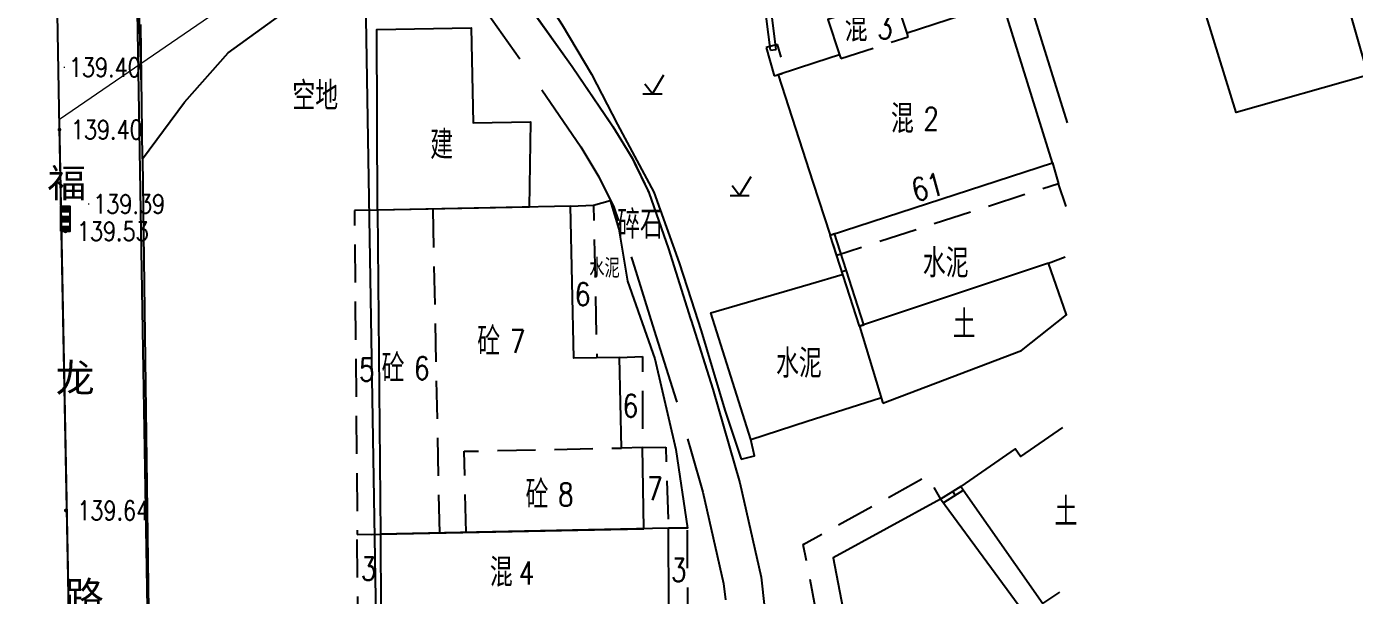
# Model space of a CAD drawing. Extents: x 529262 to 576451, y 2694391 to 2717535.
# Drawn here: x 566080.1 to 566149.8, y 2709887.6 to 2709917.4 of the extents above; entities that cross this region are included whole.
import ezdxf
from ezdxf.enums import TextEntityAlignment as Align
from ezdxf.xclip import XClip

# ---------------------------------------------------------------- set-up
doc = ezdxf.new("R2010")
doc.units = 0
doc.header["$XCLIPFRAME"] = 0
doc.linetypes.add('X2', pattern=[10, 8, -2])
doc.linetypes.add('X5', pattern=[3, 2, -1])
for name, color, linetype in [('a红线图', 1, 'Continuous'), ('DLDW', 8, 'Continuous'), ('DLSS', 4, 'Continuous'), ('DMTZ', 8, 'Continuous'), ('GCD', 8, 'Continuous'), ('JMD', 8, 'Continuous'), ('PP-COM', 7, 'Continuous'), ('RD-中线', 40, 'Continuous'), ('RD-红线', 7, 'Continuous'), ('ZBTZ', 8, 'Continuous'), ('ZJ', 7, 'Continuous'), ('污水管径标注_W10-', 202, 'Continuous')]:
    doc.layers.add(name, color=color, linetype=linetype)
doc.styles.add('HZ', font='rs.shx', dxfattribs={"width": 0.8, "bigfont": 'hztxt.shx'})
doc.styles.add('等线体', font='simhei.ttf')
doc.linetypes.add('10422', pattern='A,0.75,[150,AAA.SHX,S=0.5,R=0,X=0,Y=0.5],1.5,[177,AAA.SHX,S=1,R=0,X=0,Y=0.4],0.75', length=3)
doc.linetypes.add('1161', pattern='A,0,[149,AAA.SHX,S=0.15,R=0,X=0,Y=0],-1.6', length=1.6)

# ---------------------------------------------------------------- blocks, each defined once
blk = doc.blocks.new('A$C19FD0107')
at = {"layer": 'RD-中线', "color": 8, "flags": 128}
blk.add_lwpolyline([(-4915.644, 15741.627), (-4910.447, 15430.529)], dxfattribs=at)
at = {"layer": 'RD-中线', "color": 8, "linetype": 'Continuous', "flags": 128}
for points in [[(-4490.734, 14139.438, 0), (-4490.29, 14139.417)], [(-3818.251, 14086.168, 0), (-3817.74, 14086.169)]]:
    blk.add_lwpolyline(points, format="xyb", dxfattribs=at)
at = {"layer": 'RD-红线', "color": 8, "flags": 128}
blk.add_lwpolyline([(-4903.143, 15711.754), (-4903.139, 15711.5), (-4902.865, 15695.099), (-4898.449, 15430.729)], dxfattribs=at)
blk = doc.blocks.new('GC200')
at = {"linetype": 'Continuous', "const_width": 0.2, "flags": 128}
blk.add_lwpolyline([(-0.1, 0, 1), (0.1, 0, 1)], format="xyb", close=True, dxfattribs=at)
blk = doc.blocks.new('gc054')
at = {"color": 8}
for points in [[(-0.5, 0), (0, 0), (0.5, 0), (0.5, 2.6), (-0.5, 2.6), (-0.5, 0)], [(-0.5, 2.08), (0.5, 2.08)], [(-0.5, 1.56), (0.5, 1.56)], [(-0.5, 1.04), (0.5, 1.04)], [(-0.5, 0.52), (0.5, 0.52)]]:
    blk.add_lwpolyline(points, dxfattribs=at)
at = {"color": 8, "linetype": 'Continuous'}
for points in [[(0.5, 2.08), (0.5, 2.6), (-0.5, 2.6)], [(-0.5, 2.6), (-0.5, 2.08), (0.5, 2.08)], [(-0.5, 1.56), (-0.5, 1.04), (0.5, 1.04)], [(0.5, 1.56), (-0.5, 1.56), (0.5, 1.04)], [(0.5, 0), (0.5, 0.52), (-0.5, 0.52)], [(-0.5, 0.52), (0, 0), (0.5, 0)], [(-0.5, 0.52), (-0.5, 0), (0, 0)]]:
    blk.add_solid(points, dxfattribs=at)
blk = doc.blocks.new('gc123')
at = {"color": 8}
for p, q in [((0, 0), (1.2, 2)), ((-1, 0), (1, 0)), ((0, 0), (-0.8, 1))]:
    blk.add_line(p, q, dxfattribs=at)

msp = doc.modelspace()

# ---------------------------------------------------------------- linework, layer by layer
at = {"layer": 'a红线图', "color": 8, "linetype": 'Continuous', "lineweight": 0, "flags": 128}
msp.add_lwpolyline([(566002.192, 2710136.326), (566109.082, 2710133.706), (566102.533, 2710124.92), (566100.925, 2710114.792), (566103.162, 2710098.867), (566102.215, 2710078.564), (566102.717, 2710046.58), (566103.542, 2710024.38), (566098.749, 2709996.517), (566091.062, 2709979.95), (566088.689, 2709969.605), (566093.614, 2709951.357), (566100.107, 2709923.223), (566100.107, 2709923.223), (566100.107, 2709923.223), (566095.932, 2709922.206), (566095.932, 2709922.206), (566081.847, 2709912.554), (566085.668, 2709714.381)], dxfattribs=at)
msp.add_lwpolyline([(566002.192, 2710136.326), (566109.082, 2710133.706), (566102.533, 2710124.92), (566100.925, 2710114.792), (566103.162, 2710098.867), (566102.215, 2710078.564), (566102.717, 2710046.58), (566103.542, 2710024.38), (566098.749, 2709996.517), (566091.062, 2709979.95), (566088.689, 2709969.605), (566093.614, 2709951.357), (566100.107, 2709923.223), (566100.107, 2709923.223), (566100.107, 2709923.223), (566095.932, 2709922.206), (566095.932, 2709922.206), (566081.847, 2709912.554), (566085.668, 2709714.381)], dxfattribs=at)
at = {"layer": 'DLSS', "linetype": 'Continuous', "const_width": 0.1, "flags": 128}
msp.add_lwpolyline([(566081.844, 2709952.517), (566082.043, 2709936.973), (566085.98, 2709937.118), (566085.919, 2709922.037), (566086.137, 2709914.522)], dxfattribs=at)
at = {"layer": 'DLSS', "linetype": 'Continuous', "const_width": 0.1, "elevation": 137.872, "flags": 128}
msp.add_lwpolyline([(566096.001, 2709946.874), (566096.457, 2709944.262), (566098.386, 2709936.841), (566099.813, 2709932.141), (566101.65, 2709927.077), (566103.826, 2709922.497), (566105.875, 2709919.376), (566108.754, 2709915.327), (566110.891, 2709912.187), (566111.916, 2709910.492), (566112.785, 2709908.71), (566113.816, 2709905.764), (566114.973, 2709902.074), (566114.998, 2709901.996)], dxfattribs=at)
at = {"layer": 'DLSS', "linetype": 'Continuous', "elevation": 137.872, "flags": 128}
for points in [[(566096.001, 2709946.874), (566096.457, 2709944.262), (566098.386, 2709936.841), (566099.813, 2709932.141), (566101.65, 2709927.077), (566103.826, 2709922.497), (566105.875, 2709919.376), (566108.754, 2709915.327), (566110.891, 2709912.187), (566111.916, 2709910.492), (566112.785, 2709908.71), (566113.816, 2709905.764), (566114.973, 2709902.074), (566114.998, 2709901.996)], [(566114.998, 2709901.996), (566116.131, 2709898.395), (566117.554, 2709893.47), (566118.681, 2709888.523), (566119.394, 2709881.992), (566119.694, 2709873.166), (566119.541, 2709863.105), (566119.434, 2709858.858), (566119.045, 2709851.3)]]:
    msp.add_lwpolyline(points, dxfattribs=at)
at = {"layer": 'DLSS', "linetype": 'Continuous', "flags": 128}
for points in [[(566086.206, 2709910.49), (566088.412, 2709913.465), (566090.7, 2709916.041), (566094.243, 2709918.596), (566097.322, 2709920.105), (566100.08, 2709920.698)], [(566086.206, 2709910.49), (566087.42, 2709819.556)]]:
    msp.add_lwpolyline(points, dxfattribs=at)
at = {"layer": 'DLSS', "linetype": 'X2', "elevation": 137.872, "flags": 128}
for points in [[(566100.08, 2709920.698), (566102.667, 2709919.757), (566104.224, 2709918.247), (566107.112, 2709914.185), (566109.207, 2709911.107), (566110.158, 2709909.534), (566110.937, 2709907.939), (566111.918, 2709905.135), (566113.065, 2709901.475), (566114.216, 2709897.817), (566114.998, 2709895.112)], [(566114.998, 2709895.112), (566115.616, 2709892.97), (566116.706, 2709888.191), (566117.398, 2709881.849), (566117.693, 2709873.147), (566117.541, 2709863.145), (566117.436, 2709858.935), (566117.047, 2709851.404)]]:
    msp.add_lwpolyline(points, dxfattribs=at)
at = {"layer": 'DMTZ', "linetype": '10422'}
for points in [[(566104.116, 2709923.418), (566106.889, 2709919.62), (566108.23, 2709917.515), (566109.774, 2709914.926), (566111.134, 2709912.293), (566113.047, 2709908.729), (566114.364, 2709905.021), (566114.998, 2709903.075)], [(566104.116, 2709923.418), (566106.889, 2709919.62), (566108.23, 2709917.515), (566109.774, 2709914.926), (566111.134, 2709912.293), (566113.047, 2709908.729), (566114.364, 2709905.021), (566114.998, 2709903.075)], [(566114.998, 2709903.075), (566115.524, 2709901.457), (566116.77, 2709897.291), (566117.633, 2709894.719)]]:
    msp.add_lwpolyline(points, dxfattribs=at)
at = {"layer": 'DMTZ', "linetype": '10422', "flags": 128}
for points in [[(566111.653, 2709904.062), (566113.1, 2709899.984), (566114.191, 2709895.217), (566114.803, 2709891.084), (566113.804, 2709891.082)], [(566121.265, 2709903.92), (566122.933, 2709904.406)], [(566118.128, 2709895.753), (566116.033, 2709902.397), (566121.265, 2709903.92)], [(566121.087, 2709896.7), (566124.935, 2709897.931)], [(566117.633, 2709894.719), (566118.326, 2709894.879), (566118.128, 2709895.753), (566121.087, 2709896.7)]]:
    msp.add_lwpolyline(points, dxfattribs=at)
at = {"layer": 'JMD', "linetype": 'Continuous'}
for p, q in [((566119.163, 2709916.19), (566119.46, 2709916.228)), ((566122.295, 2709906.483), (566122.533, 2709906.56)), ((566123.835, 2709901.697), (566122.295, 2709906.483)), ((566124.073, 2709901.774), (566122.533, 2709906.56)), ((566122.911, 2709904.569), (566123.149, 2709904.645)), ((566123.835, 2709901.697), (566124.073, 2709901.774)), ((566128.727, 2709893.016), (566128.859, 2709892.804))]:
    msp.add_line(p, q, dxfattribs=at)
at = {"layer": 'JMD', "linetype": 'Continuous', "flags": 128}
for points, elevation in [([(566142.946, 2709924.296), (566143.594, 2709921.513), (566148.247, 2709922.816), (566150.52, 2709914.868), (566143.597, 2709912.917), (566141.149, 2709920.864), (566140.519, 2709924.189), (566142.946, 2709924.296)], 138.273), ([(566098.535, 2709907.786), (566098.498, 2709917.272), (566103.464, 2709917.36), (566103.567, 2709912.365), (566106.562, 2709912.427), (566106.492, 2709907.95)], 139.97), ([(566112.521, 2709891.061), (566112.449, 2709895.322), (566111.34, 2709895.298), (566111.239, 2709900.059), (566108.84, 2709900.008), (566108.671, 2709907.995), (566098.535, 2709907.786), (566098.69, 2709890.767)], 139.561), ([(566125.057, 2709897.65), (566132.338, 2709900.422), (566134.703, 2709902.291), (566133.76, 2709905.006), (566123.835, 2709901.697)], 138.907), ([(566098.69, 2709890.767), (566098.721, 2709886.715), (566113.837, 2709886.963), (566113.804, 2709891.088)], 140.037)]:
    msp.add_lwpolyline(points, close=True, dxfattribs=dict(at, elevation=elevation))
for points in [[(566119.163, 2709916.19), (566118.847, 2709918.654), (566118.316, 2709920.139), (566117.634, 2709921.535)], [(566119.46, 2709916.228), (566119.14, 2709918.724), (566118.593, 2709920.256), (566117.707, 2709922.069)], [(566129.151, 2709893.281), (566128.091, 2709892.619)], [(566129.294, 2709893.076), (566128.239, 2709892.417)]]:
    msp.add_lwpolyline(points, dxfattribs=at)
for points, elevation in [([(566121.396, 2709909.258), (566122.295, 2709906.483), (566133.961, 2709910.266), (566131.337, 2709918.702), (566126.333, 2709917.083), (566125.726, 2709918.96), (566122.177, 2709917.797), (566122.785, 2709915.951), (566121.551, 2709915.545)], 138.483), ([(566134.746, 2709912.374), (566132.978, 2709918.04), (566134.846, 2709918.629)], 139.636), ([(566121.551, 2709915.545), (566119.572, 2709914.894), (566121.396, 2709909.258)], 138.483), ([(566134.49, 2709896.368), (566132.285, 2709894.852), (566132.008, 2709895.255), (566129.151, 2709893.281), (566133.457, 2709887.128), (566134.352, 2709887.732)], 138.463), ([(566134.286, 2709883.622), (566133.572, 2709885.149), (566130.76, 2709888.965), (566130.76, 2709888.965), (566130.76, 2709888.965), (566128.091, 2709892.619), (566122.453, 2709889.525), (566124.946, 2709876.592), (566134.235, 2709880.381)], 139.159)]:
    msp.add_lwpolyline(points, dxfattribs=dict(at, elevation=elevation))
at = {"layer": 'JMD', "linetype": 'X5', "flags": 128}
for points, elevation in [([(566122.785, 2709915.951), (566122.851, 2709915.745), (566126.395, 2709916.892), (566126.333, 2709917.083)], 138.477), ([(566133.961, 2709910.266), (566134.286, 2709909.178), (566122.642, 2709905.409), (566122.295, 2709906.483)], 138.454), ([(566098.535, 2709907.786), (566097.328, 2709907.776), (566097.475, 2709890.757), (566098.69, 2709890.767)], 139.97), ([(566101.808, 2709890.833), (566101.457, 2709907.846)], 162.291), ([(566108.671, 2709907.995), (566109.878, 2709908.041), (566110.048, 2709900.034)], 139.712), ([(566111.239, 2709900.059), (566112.446, 2709900.095), (566112.449, 2709895.322)], 139.991), ([(566103.186, 2709890.863), (566103.096, 2709895.123), (566111.34, 2709895.298)], 166.947), ([(566112.449, 2709895.322), (566113.664, 2709895.349), (566113.804, 2709891.082)], 139.972), ([(566124.946, 2709876.592), (566123.637, 2709876.037), (566120.883, 2709890.237), (566127.383, 2709893.822), (566128.091, 2709892.619)], 139.159), ([(566113.837, 2709886.963), (566114.826, 2709886.969), (566114.803, 2709891.084), (566113.804, 2709891.082)], 140.406), ([(566098.721, 2709886.715), (566097.51, 2709886.705), (566097.475, 2709890.757), (566098.69, 2709890.767)], 140.037), ([(566120.923, 2709890.029), (566120.883, 2709890.237), (566120.929, 2709890.262)], 139.159)]:
    msp.add_lwpolyline(points, dxfattribs=dict(at, elevation=elevation))
msp.add_lwpolyline([(566118.935, 2709916.336), (566119.353, 2709914.845), (566119.948, 2709915.018), (566119.527, 2709916.493)], close=True, dxfattribs=at)
at = {"layer": 'ZBTZ', "linetype": '1161', "flags": 128}
for points in [[(566086.206, 2709910.49), (566086.112, 2709917.533)], [(566134.676, 2709907.975), (566134.286, 2709909.178)], [(566109.878, 2709908.041), (566110.753, 2709908.294), (566111.208, 2709906.794), (566111.653, 2709904.062)], [(566133.76, 2709905.006), (566134.634, 2709905.335)]]:
    msp.add_lwpolyline(points, dxfattribs=at)
at = {"layer": '污水管径标注_W10-'}
msp.add_lwpolyline([(566082.627, 2709872.113), (566082.241, 2709892.11), (566081.856, 2709912.106), (566081.74, 2709918.105), (566095.226, 2709921.863), (566100.043, 2709923.205), (566096.477, 2709937.775), (566091.724, 2709957.202), (566088.634, 2709969.83), (566091.115, 2709976.375), (566098.912, 2709996.947), (566101.908, 2710014.696), (566103.738, 2710025.543), (566103.302, 2710034.532), (566102.72, 2710046.518), (566102.787, 2710054.518), (566102.956, 2710074.517), (566103.125, 2710094.516), (566103.146, 2710098.516), (566100.983, 2710114.368), (566102.582, 2710125.251)], dxfattribs=at)

# ---------------------------------------------------------------- block references
at = {"layer": 'DLDW', "linetype": 'Continuous', "xscale": 0.5, "yscale": 0.5}
msp.add_blockref('gc054', (566082.16, 2709906.678, 139.528), dxfattribs=at)
at = {"layer": 'GCD', "linetype": 'Continuous'}
ref = msp.add_blockref('GC200', (566082.102, 2709915.288, 139.401), dxfattribs=dict(at, xscale=0.1999999999534339, yscale=0.1999999999534339, zscale=0.1999999999534339))
ref.add_attrib('height', '139.40', dxfattribs={"linetype": 'Continuous', "height": 1, "style": 'HZ', "width": 0.8}).set_placement((566082.342, 2709915.288, 139.401), align=Align.MIDDLE_LEFT)
ref = msp.add_blockref('GC200', (566081.846, 2709912.015, 139.4), dxfattribs=dict(at, xscale=0.5, yscale=0.5, zscale=0.5))
ref.add_attrib('height', '139.40', dxfattribs={"linetype": 'Continuous', "height": 1, "style": 'HZ', "width": 0.8}).set_placement((566082.446, 2709912.015, 139.4), align=Align.MIDDLE_LEFT)
ref = msp.add_blockref('GC200', (566083.38, 2709908.109, 139.391), dxfattribs=dict(at, xscale=0.1999999999534339, yscale=0.1999999999534339, zscale=0.1999999999534339))
ref.add_attrib('height', '139.39', dxfattribs={"linetype": 'Continuous', "height": 1, "style": 'HZ', "width": 0.8}).set_placement((566083.62, 2709908.109, 139.391), align=Align.MIDDLE_LEFT)
ref = msp.add_blockref('GC200', (566082.16, 2709906.678, 139.528), dxfattribs=dict(at, xscale=0.5, yscale=0.5, zscale=0.5))
ref.add_attrib('height', '139.53', dxfattribs={"linetype": 'Continuous', "height": 1, "style": 'HZ', "width": 0.8}).set_placement((566082.76, 2709906.678, 139.528), align=Align.MIDDLE_LEFT)
ref = msp.add_blockref('GC200', (566082.185, 2709892.017, 139.64), dxfattribs=dict(at, xscale=0.5, yscale=0.5, zscale=0.5))
ref.add_attrib('height', '139.64', dxfattribs={"linetype": 'Continuous', "height": 1, "style": 'HZ', "width": 0.8}).set_placement((566082.785, 2709892.017, 139.64), align=Align.MIDDLE_LEFT)
at = {"layer": 'PP-COM'}
ref = msp.add_blockref('A$C19FD0107', (570997.993, 2694390.603), dxfattribs=at)
XClip(ref).set_block_clipping_path([(-9366.4383134884, 14428.6043910822), (-3328.4480743363, 17452.7484863754)])
at = {"layer": 'ZBTZ', "linetype": 'Continuous', "xscale": 0.5, "yscale": 0.5, "zscale": 0.5}
for p in [(566112.973, 2709913.901), (566117.547, 2709908.56)]:
    msp.add_blockref('gc123', p, dxfattribs=at)

# ---------------------------------------------------------------- texts
at = {"layer": 'JMD', "linetype": 'Continuous', "style": 'HZ', "width": 0.8}
for s, p in [('混', (566124.261, 2709917.384)), ('混', (566126.686, 2709912.585)), ('土', (566129.929, 2709901.788)), ('砼', (566104.978, 2709900.897)), ('砼', (566099.955, 2709899.484)), ('砼', (566107.513, 2709892.855)), ('土', (566135.272, 2709891.948)), ('混', (566105.636, 2709888.766))]:
    msp.add_text(s, height=1.5, dxfattribs=at).set_placement(p, align=Align.MIDDLE_RIGHT)
for s, p in [('3', (566124.761, 2709917.384)), ('2', (566127.186, 2709912.585)), ('6', (566108.896, 2709903.373)), ('7', (566105.478, 2709900.897)), ('5', (566097.564, 2709899.412)), ('6', (566100.455, 2709899.484)), ('6', (566111.407, 2709897.514)), ('7', (566112.69, 2709893.163)), ('8', (566108.013, 2709892.855)), ('3', (566097.659, 2709888.958, -0.032)), ('3', (566113.937, 2709888.891, -0.032)), ('4', (566105.956, 2709888.732))]:
    msp.add_text(s, height=1.2, dxfattribs=at).set_placement(p, align=Align.MIDDLE_LEFT)
msp.add_text('建', height=1.5, dxfattribs=at).set_placement((566101.908, 2709911.296), align=Align.MIDDLE)
at = {"layer": 'ZJ', "color": 8, "linetype": 'Continuous', "style": 'HZ', "width": 0.8}
for s, height, p in [('空地', 1.5, (566095.274, 2709913.868)), ('碎石', 1.5, (566112.317, 2709907.116)), ('水泥', 1.5, (566128.362, 2709905.08)), ('水泥', 1, (566110.454, 2709904.793)), ('水泥', 1.5, (566120.658, 2709899.814)), ('水泥', 1.5, (566120.658, 2709899.814))]:
    msp.add_text(s, height=height, dxfattribs=at).set_placement(p, align=Align.MIDDLE)
at = {"layer": 'ZJ', "color": 8, "linetype": 'Continuous', "style": '等线体'}
for s, p in [('福', (566082.237, 2709909.23)), ('福', (566082.237, 2709909.23)), ('龙 ', (566083.179, 2709899.02)), ('路', (566083.156, 2709887.559))]:
    msp.add_text(s, height=1.5, dxfattribs=at).set_placement(p, align=Align.MIDDLE)
at = {"layer": 'ZJ', "color": 8, "linetype": 'Continuous', "style": 'HZ', "width": 0.8}
msp.add_text('61', height=1.2, rotation=14.52835, dxfattribs=at).set_placement((566126.608, 2709908.796), align=Align.MIDDLE_LEFT)

doc.saveas('drawing.dxf')
